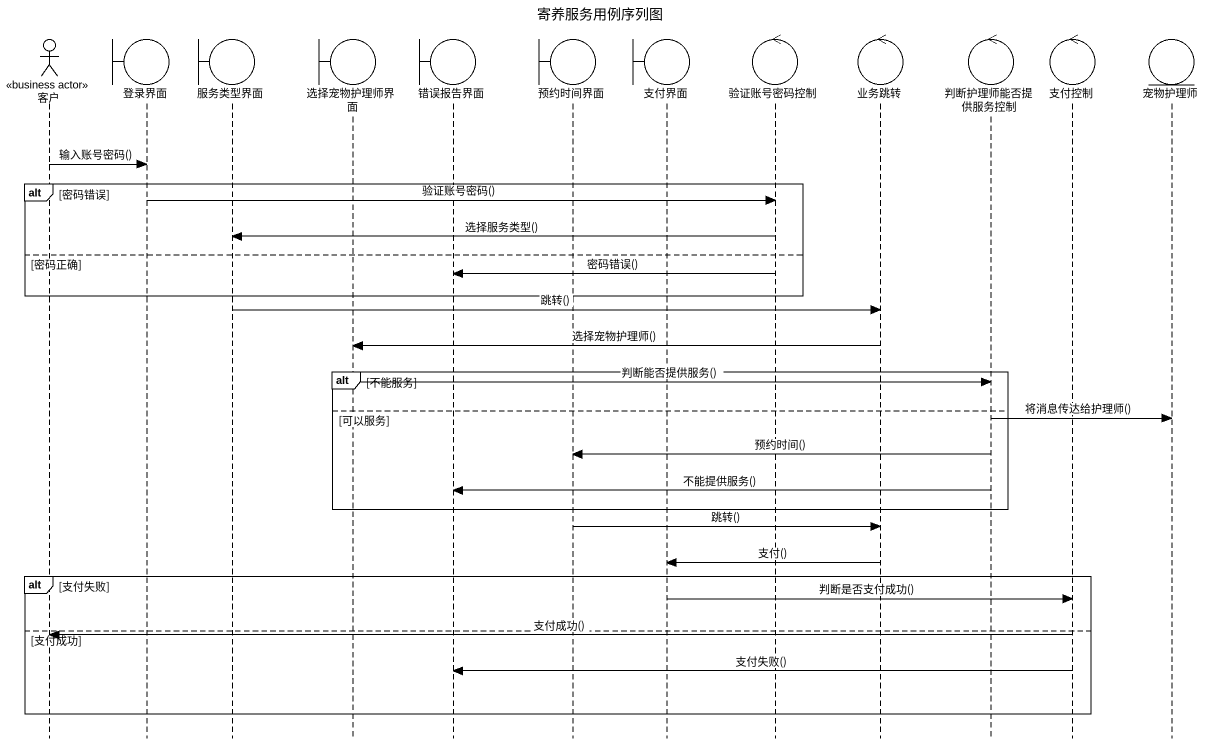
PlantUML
@startuml
title 寄养服务用例序列图
hide footbox
actor 客户 <<business actor>>
boundary 登录界面
boundary 服务类型界面
boundary 选择宠物护理师界面
boundary 错误报告界面
boundary 预约时间界面
boundary 支付界面
control 验证账号密码控制
control 业务跳转
control 判断护理师能否提供服务控制
control 支付控制
entity 宠物护理师

客户 -> 登录界面 : 输入账号密码()
alt 密码错误
  登录界面 -> 验证账号密码控制 : 验证账号密码()
  验证账号密码控制 -> 服务类型界面 : 选择服务类型()
else 密码正确
  验证账号密码控制 -> 错误报告界面 : 密码错误()
end
服务类型界面 -> 业务跳转 : 跳转()
业务跳转 -> 选择宠物护理师界面 : 选择宠物护理师()
alt 不能服务
  选择宠物护理师界面 -> 判断护理师能否提供服务控制 : 判断能否提供服务()
else 可以服务
  判断护理师能否提供服务控制 -> 宠物护理师 : 将消息传达给护理师()
  判断护理师能否提供服务控制 -> 预约时间界面 : 预约时间()
  判断护理师能否提供服务控制 -> 错误报告界面 : 不能提供服务()
end
预约时间界面 -> 业务跳转 : 跳转()
业务跳转 -> 支付界面 : 支付()
alt 支付失败
  支付界面 -> 支付控制 : 判断是否支付成功()
else 支付成功
  支付控制 -> 客户 : 支付成功()
  支付控制 -> 错误报告界面 : 支付失败()
end
@enduml
